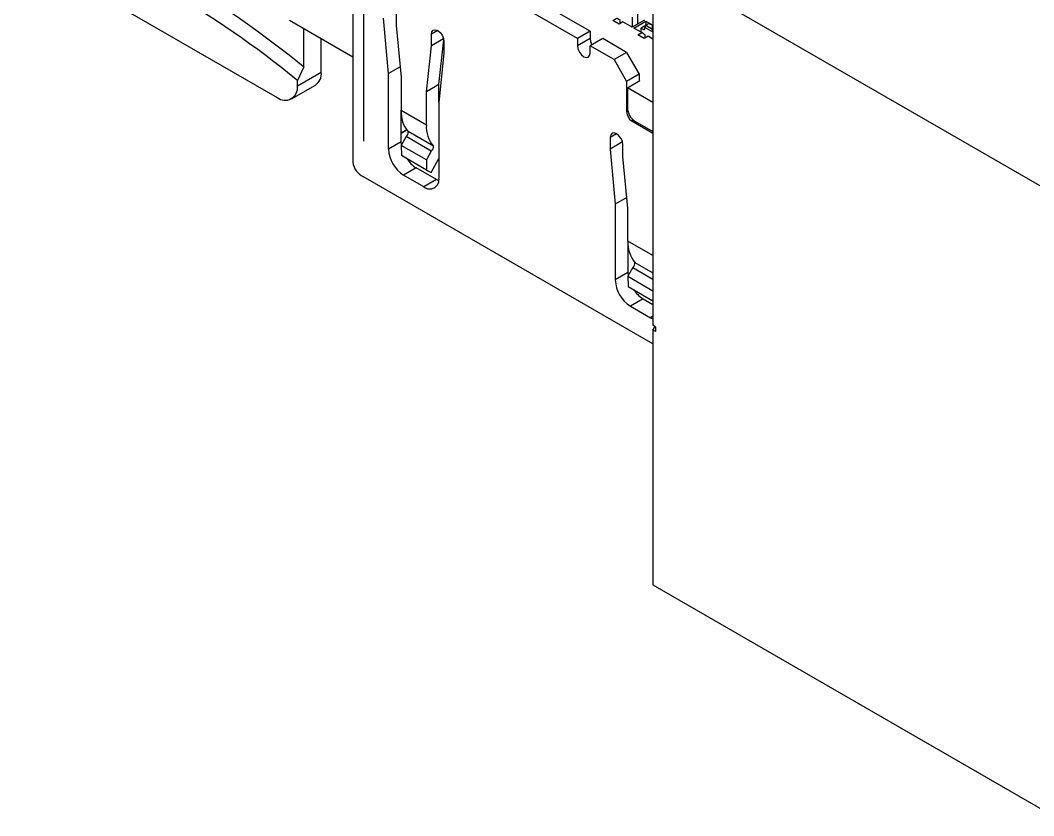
# Model space of a CAD drawing. Extents: x 5 to 415, y 3 to 292.
# Drawn here: x 331.08 to 359.52, y 72.82 to 95.15 of the extents above; entities that cross this region are included whole.
import ezdxf

# ---------------------------------------------------------------- set-up
doc = ezdxf.new("R2010")
doc.units = 0
doc.linetypes.add('PHANTOM', pattern=[12.7, 6.35, -1.27, 1.27, -1.27, 1.27, -1.27])
doc.layers.get('0').update_dxf_attribs({"linetype": 'CONTINUOUS'})

msp = doc.modelspace()

# ---------------------------------------------------------------- linework, layer by layer
at = {"color": 7, "linetype": 'CONTINUOUS'}
for p, q in [((340.413, 98.519), (340.413, 91.17)), ((331.642, 96.822), (338.289, 92.985)), ((348.835, 96.776), (348.835, 86.591)), ((359.994, 90.334), (348.906, 96.735)), ((347.07, 94.845), (344.242, 96.478)), ((346.717, 94.641), (343.888, 96.274)), ((341.625, 95.335), (341.625, 95.008)), ((348.396, 95.325), (348.396, 95.043)), ((338.632, 95.155), (340.413, 94.127)), ((341.413, 93.661), (341.272, 95.212)), ((347.706, 95.152), (347.816, 95.215)), ((347.883, 95.049), (347.706, 95.152)), ((347.912, 95.147), (347.816, 95.215)), ((347.993, 95.113), (347.883, 95.049)), ((347.912, 95.066), (347.912, 95.147)), ((348.254, 94.962), (347.993, 95.113)), ((348.254, 95.243), (348.254, 94.962)), ((348.594, 95.158), (348.254, 94.962)), ((348.297, 94.937), (348.636, 95.133)), ((348.643, 95.019), (348.502, 94.937)), ((348.636, 95.133), (348.833, 95.02)), ((348.636, 95.133), (348.636, 95.015)), ((348.721, 95.061), (348.636, 95.012)), ((348.636, 95.012), (348.82, 94.906)), ((348.636, 95.012), (348.636, 95.003)), ((348.643, 95.019), (348.645, 95.018)), ((348.828, 94.999), (348.721, 95.061)), ((339.031, 93.848), (339.031, 94.925)), ((341.625, 95.008), (341.767, 93.555)), ((342.615, 94.437), (342.615, 94.763)), ((347.07, 94.845), (346.717, 94.641)), ((347.07, 94.845), (347.07, 94.641)), ((348.523, 94.807), (348.297, 94.937)), ((348.414, 94.743), (348.523, 94.807)), ((348.59, 94.641), (348.414, 94.743)), ((348.502, 94.823), (348.498, 94.821)), ((348.502, 94.819), (348.502, 94.937)), ((348.502, 94.937), (348.573, 94.896)), ((348.619, 94.739), (348.523, 94.807)), ((348.636, 95.003), (348.608, 94.956)), ((348.608, 94.917), (348.608, 94.956)), ((348.82, 94.834), (348.608, 94.956)), ((348.619, 94.658), (348.619, 94.739)), ((348.82, 94.896), (348.636, 95.003)), ((348.82, 94.834), (348.82, 94.917)), ((339.526, 93.7), (339.526, 94.639)), ((342.958, 94.635), (342.615, 94.437)), ((342.827, 93.351), (342.965, 94.605)), ((342.948, 94.453), (342.969, 94.452)), ((342.969, 94.559), (342.969, 94.233)), ((346.717, 94.641), (346.717, 94.437)), ((347.424, 94.641), (347.07, 94.437)), ((348.095, 94.254), (347.424, 94.641)), ((348.7, 94.705), (348.59, 94.641)), ((348.835, 94.626), (348.7, 94.705)), ((342.474, 93.147), (342.615, 94.437)), ((342.969, 94.233), (342.827, 92.845)), ((347.07, 94.233), (347.07, 94.437)), ((347.742, 94.049), (347.07, 94.437)), ((348.095, 94.254), (347.742, 94.049)), ((348.095, 94.254), (348.449, 93.641)), ((347.742, 94.049), (348.095, 93.437)), ((339.031, 93.848), (338.854, 93.463)), ((341.738, 93.849), (341.413, 93.661)), ((341.413, 91.538), (341.413, 93.661)), ((348.449, 93.641), (348.095, 93.437)), ((348.449, 93.641), (348.449, 93.453)), ((338.688, 92.946), (339.36, 93.333)), ((338.854, 93.312), (338.854, 93.463)), ((341.767, 93.555), (341.767, 92.626)), ((342.827, 93.351), (342.474, 93.147)), ((342.827, 92.845), (342.827, 93.351)), ((348.095, 93.437), (348.095, 92.58)), ((348.117, 93.262), (348.47, 93.466)), ((348.47, 93.466), (348.449, 93.478)), ((342.474, 92.218), (342.474, 93.147)), ((348.835, 92.847), (348.117, 93.262)), ((348.117, 93.262), (348.117, 92.69)), ((342.827, 92.845), (342.827, 90.722)), ((341.767, 91.742), (341.767, 92.626)), ((348.237, 92.335), (348.835, 91.989)), ((348.329, 92.323), (348.835, 92.03)), ((341.767, 91.987), (341.923, 92.077)), ((341.923, 92.077), (341.767, 91.987)), ((341.906, 91.889), (341.768, 91.641)), ((342.613, 91.481), (341.906, 91.889)), ((342.673, 91.619), (341.966, 92.027)), ((341.774, 91.651), (341.767, 91.742)), ((342.475, 91.233), (341.768, 91.641)), ((341.768, 91.641), (341.775, 91.356)), ((347.636, 91.865), (347.636, 91.539)), ((347.979, 91.737), (347.636, 91.539)), ((347.989, 91.334), (347.989, 91.661)), ((342.482, 90.948), (341.775, 91.356)), ((342.613, 91.481), (342.475, 91.233)), ((347.636, 91.539), (347.777, 89.987)), ((348.131, 89.881), (347.989, 91.334)), ((342.475, 91.233), (342.482, 90.948)), ((342.611, 90.882), (342.827, 91.272)), ((348.835, 86.069), (340.706, 90.762)), ((342.403, 90.477), (341.837, 90.803)), ((342.757, 90.681), (342.191, 91.007)), ((342.482, 90.948), (342.611, 90.882)), ((342.822, 90.649), (342.757, 90.681)), ((348.102, 90.175), (347.777, 89.987)), ((347.777, 89.987), (347.777, 87.864)), ((348.131, 88.952), (348.131, 89.881)), ((348.131, 88.952), (348.131, 88.068)), ((348.27, 88.215), (348.132, 87.967)), ((348.27, 88.215), (348.835, 87.888)), ((348.33, 88.353), (348.835, 88.061)), ((348.131, 88.068), (348.137, 87.977)), ((348.132, 87.967), (348.835, 87.561)), ((348.132, 87.967), (348.139, 87.682)), ((348.139, 87.682), (348.835, 87.28)), ((348.555, 87.333), (348.835, 87.172)), ((348.201, 87.129), (348.767, 86.803)), ((348.767, 86.803), (348.835, 86.77)), ((348.906, 86.55), (348.835, 86.591)), ((348.835, 86.457), (348.893, 86.557)), ((348.906, 86.55), (348.906, 86.416)), ((348.835, 86.457), (348.835, 79.302)), ((348.906, 86.416), (348.835, 86.457)), ((348.835, 79.302), (360.064, 72.819))]:
    msp.add_line(p, q, dxfattribs=at)
at = {"color": 8, "linetype": 'PHANTOM'}
for p, q in [((340.706, 98.111), (340.706, 90.762)), ((342.792, 94.866), (342.615, 94.763)), ((348.608, 94.917), (348.573, 94.896)), ((348.82, 94.917), (348.835, 94.908)), ((347.07, 94.641), (346.717, 94.437)), ((338.854, 93.312), (339.526, 93.7)), ((341.767, 92.626), (342.474, 92.218)), ((348.129, 92.599), (348.095, 92.58)), ((348.278, 92.359), (348.237, 92.335)), ((347.813, 91.967), (347.636, 91.865)), ((341.767, 91.742), (341.413, 91.538)), ((342.191, 91.007), (341.837, 90.803)), ((342.757, 90.681), (342.403, 90.477)), ((348.835, 88.546), (348.131, 88.952)), ((348.131, 88.068), (347.777, 87.864)), ((348.555, 87.333), (348.201, 87.129)), ((348.835, 86.842), (348.767, 86.803))]:
    msp.add_line(p, q, dxfattribs=at)
at = {"color": 7, "linetype": 'CONTINUOUS', "flags": 128}
for points in [[(348.82, 94.917), (348.826, 94.984), (348.835, 95.032)], [(342.615, 94.763), (342.629, 94.834), (342.667, 94.878), (342.724, 94.889), (342.792, 94.866), (342.86, 94.811), (342.917, 94.734), (342.955, 94.645), (342.969, 94.559)], [(347.07, 94.641), (347.084, 94.555), (347.122, 94.467)], [(346.717, 94.437), (346.73, 94.351), (346.768, 94.263), (346.826, 94.186), (346.893, 94.131), (346.961, 94.108), (347.018, 94.119), (347.057, 94.163), (347.07, 94.233)], [(347.989, 91.661), (347.976, 91.747), (347.938, 91.835), (347.88, 91.913), (347.813, 91.967), (347.745, 91.991), (347.688, 91.98), (347.649, 91.936), (347.636, 91.865)]]:
    msp.add_lwpolyline(points, dxfattribs=at)
at = {"color": 7, "linetype": 'CONTINUOUS'}
for centre, radius, start, end in [((321.242, 72.016), 28.161, 50.8272, 69.1782), ((321.229, 71.914), 27.84, 50.7201, 69.2852), ((348.586, 94.913), 0.0218, 230.7967, 9.214), ((339.134, 93.656), 0.394, 305.0133, 6.2988), ((338.509, 93.256), 0.349, 230.7967, 9.214), ((342.615, 92.575), 0.85, 176.5628, 220.1677), ((348.402, 92.594), 0.307, 182.6055, 237.3945), ((348.577, 92.711), 0.461, 182.6055, 237.3945), ((343.322, 92.167), 0.85, 176.5628, 220.1677), ((343.747, 92.33), 0.924, 174.2777, 185.7223), ((341.823, 92.007), 0.144, 305.0137, 8.0125), ((342.53, 91.599), 0.144, 305.0137, 8.0125), ((342.334, 91.58), 0.922, 182.6055, 237.3945), ((340.914, 91.22), 0.503, 185.6948, 245.6253), ((342.637, 91.727), 0.846, 212.6335, 238.1954), ((342.569, 90.68), 0.262, 230.7967, 9.214), ((348.979, 88.901), 0.85, 176.5628, 220.1677), ((348.187, 88.333), 0.144, 305.0137, 8.0125), ((348.698, 87.906), 0.922, 182.6055, 237.3945), ((349.001, 88.053), 0.846, 212.6335, 238.1954)]:
    msp.add_arc(centre, radius, start, end, dxfattribs=at)

doc.saveas('drawing.dxf')
